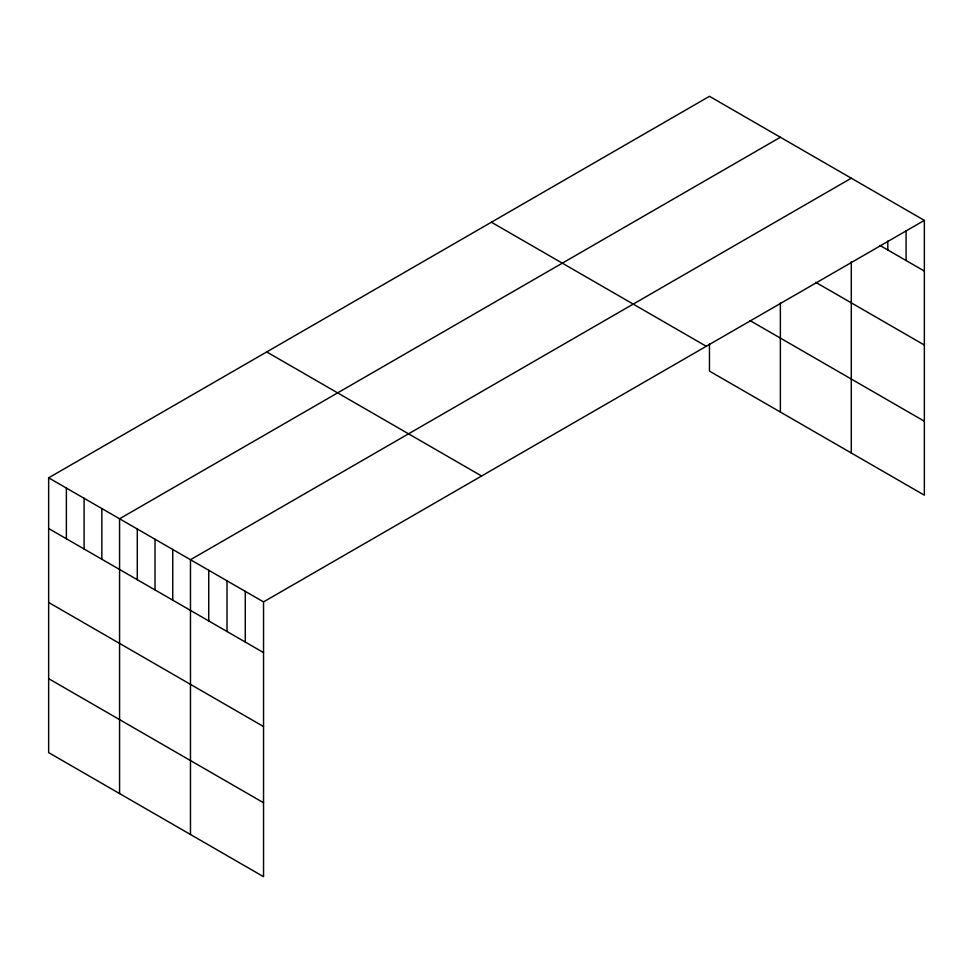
<?xml version="1.0" encoding="UTF-8"?>
<svg xmlns="http://www.w3.org/2000/svg" width="973" height="973" viewBox="0 0 973 973"><rect width="100%" height="100%" fill="white"/><g stroke="black" fill="none" stroke-linecap="round" stroke-linejoin="round"><path stroke-width="1.46" d="M924.35 220.385L263.537 601.898L263.537 876.685L48.65 752.615L48.65 477.828L709.463 96.315L924.35 220.385L924.35 495.172L709.463 371.102L709.463 344.077M780.37 137.266L119.57 518.779L119.57 793.554M851.29 178.205L190.477 559.718L190.477 834.493M879.993 245.464L924.35 271.078M815.824 282.377L924.35 345.026M749.976 320.543L924.35 421.224M491.389 222.221L706.289 346.291M266.711 351.934L481.611 476.004M48.65 477.828L263.537 601.898M48.65 528.521L263.537 652.591M48.65 602.469L263.537 726.539M48.65 678.668L263.537 802.737M906.082 230.71L906.082 260.533M887.814 241.036L887.814 249.988M851.29 261.603L851.29 452.98M780.37 302.931L780.37 412.041M245.281 591.353L245.281 642.046M227.013 580.808L227.013 631.501M208.745 570.263L208.745 620.956M172.756 549.477L172.756 600.171M155.023 539.249L155.023 589.942M137.29 529.008L137.29 579.701M101.837 508.538L101.837 559.232M84.104 498.31L84.104 548.991M66.383 488.069L66.383 538.762"/></g></svg>
